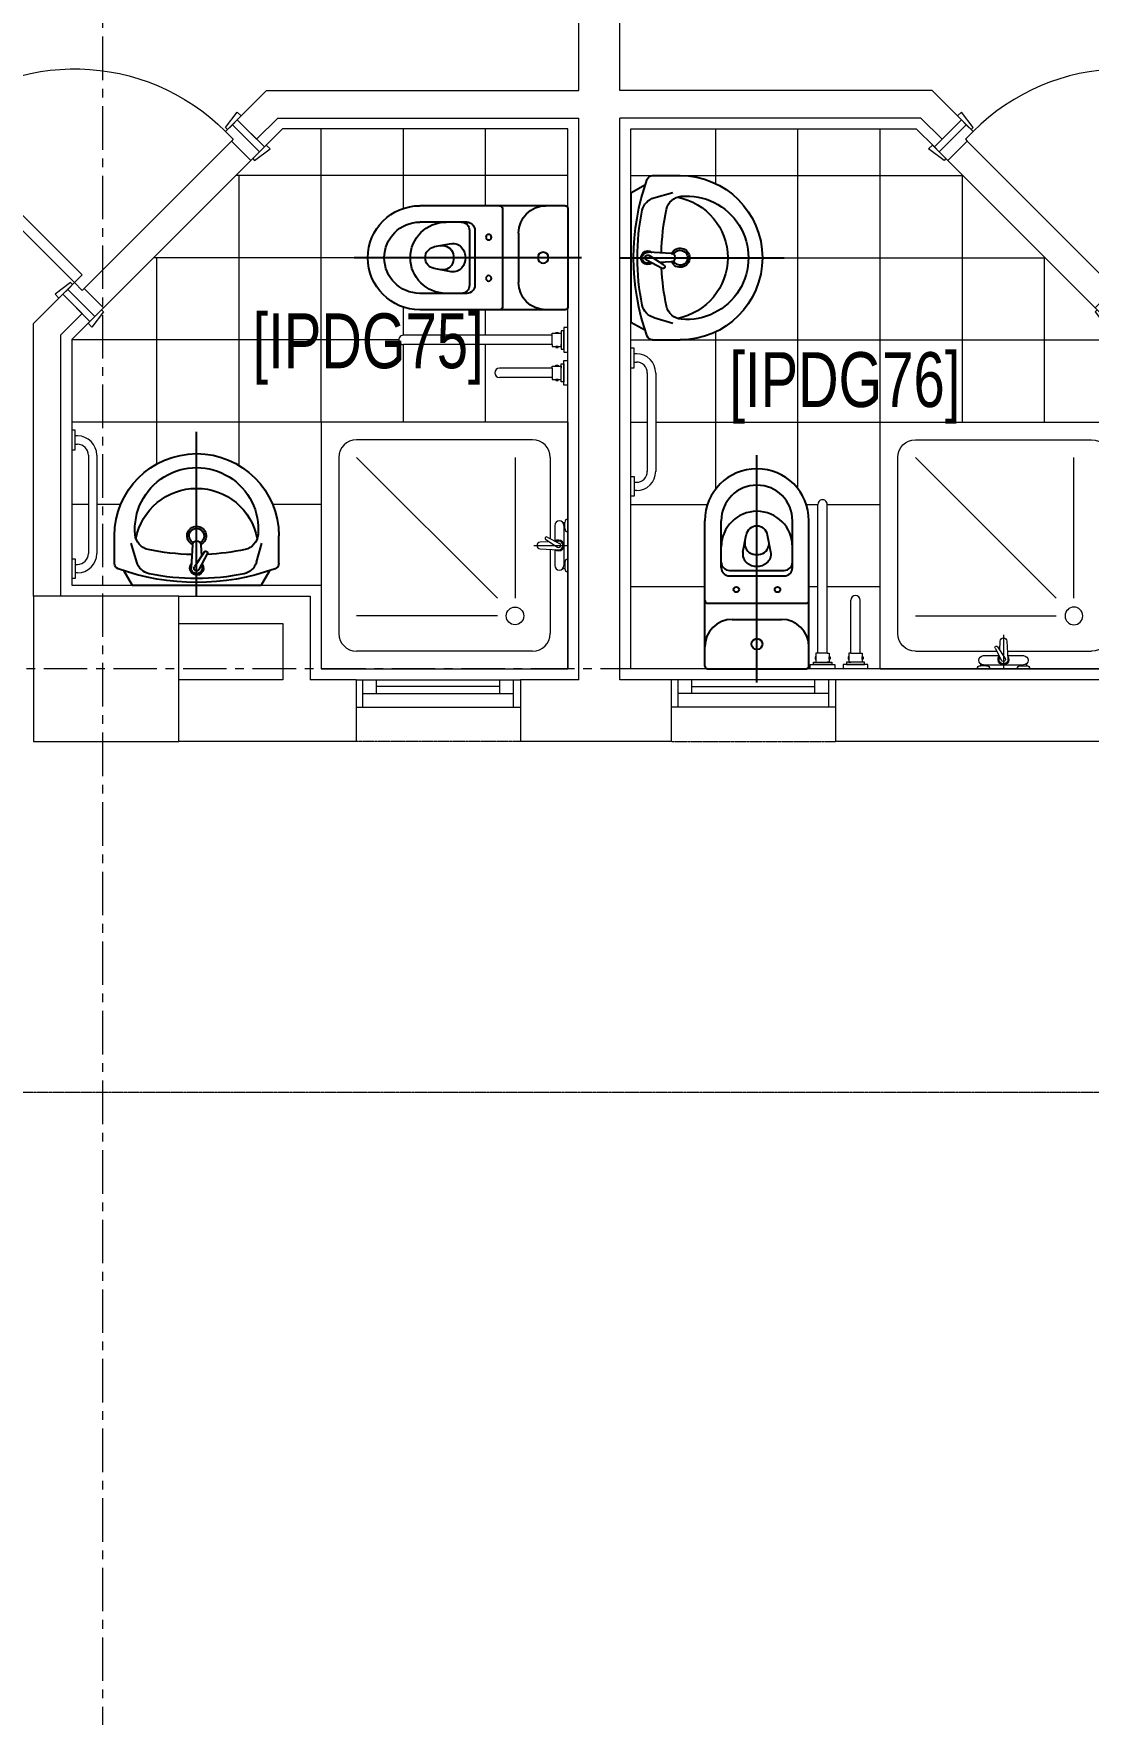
# Model space of a CAD drawing. Header units: millimetres. Extents: x 26027 to 581921, y 7230 to 233891.
# Drawn here: x 494947 to 498797, y 152929 to 159063 of the extents above; entities that cross this region are included whole.
import ezdxf

# ---------------------------------------------------------------- set-up
doc = ezdxf.new("R2010")
doc.units = ezdxf.units.MM
doc.header["$LTSCALE"] = 5
doc.linetypes.add('CENTER', pattern=[50.8, 31.75, -6.35, 6.35, -6.35])
doc.linetypes.add('HIDDEN2', pattern=[0.1875, 0.125, -0.0625])
for name, color, linetype, lineweight in [('72_EGR_BASE_TEXT', 7, 'Continuous', 5), ('Aluminum', 7, 'Continuous', 5), ('car', 250, 'Continuous', 5), ('Proj', 7, 'HIDDEN2', 5), ('SANIT', 250, 'Continuous', 5), ('Structure', 20, 'Continuous', 5), ('Tiles', 252, 'Continuous', 5), ('Walls', 32, 'Continuous', 5)]:
    doc.layers.add(name, color=color, linetype=linetype, lineweight=lineweight)
for name, color, linetype in [('axes', 9, 'Continuous'), ('GE-ARCHITECTURAL_ELEMENTS', 8, 'Continuous'), ('GE-FURNITURE', 8, 'Continuous')]:
    doc.layers.add(name, color=color, linetype=linetype)
doc.layers.add('Wooden Joinery', color=7, linetype='Continuous', lineweight=5, true_color=0xffdcd1)
doc.styles.add('X3G_ENTITY_2587EA', font='swisscl.ttf', dxfattribs={"height": 200})

# ---------------------------------------------------------------- blocks, each defined once
blk = doc.blocks.new('A$C5B88081F')
at = {"layer": 'car'}
for p, q in [((91.9, -7.1), (629.3, -544.5)), ((558.6, -615.2), (21.2, -77.8))]:
    blk.add_line(p, q, dxfattribs=at)
at = {"layer": 'Wooden Joinery'}
for p, q in [((1102.4, 41.7), (1038.7, -21.9)), ((1116.5, 27.6), (1052.9, -36.1)), ((1158.9, 41.7), (1130.6, 13.4)), ((1137.7, 20.5), (1130.6, 27.6)), ((1137.7, 6.3), (1130.6, 13.4)), ((1151.9, 34.6), (1144.8, 41.7)), ((1166, 34.6), (1158.9, 41.7)), ((1194.3, 6.3), (1201.4, -0.7)), ((1059.9, -57.3), (1045.8, -71.4)), ((1059.9, -57.3), (1052.9, -50.2)), ((1187.2, -43.2), (1123.6, -106.8)), ((1201.4, -57.3), (1137.7, -120.9)), ((1166, -21.9), (1173.1, -29)), ((1201.4, -0.7), (1173.1, -29)), ((1180.1, -21.9), (1187.2, -29)), ((1194.3, -7.8), (1201.4, -14.9)), ((1045.8, -71.4), (1038.7, -64.4)), ((1102.4, -99.7), (1088.2, -113.9)), ((1088.2, -113.9), (1095.3, -120.9)), ((1102.4, -99.7), (1109.4, -106.8))]:
    blk.add_line(p, q, dxfattribs=at)
for points in [[(88.4, 53), (-10.6, -46), (-28.3, -28.3), (70.7, 70.7), (88.4, 53)], [(88.4, 53), (113.1, 28.3), (84.9, 0), (91.9, -7.1), (21.2, -77.8), (-10.6, -46), (88.4, 53)], [(689.4, -548), (664.7, -523.3), (636.4, -551.5), (629.3, -544.5), (558.6, -615.2), (590.4, -647), (689.4, -548)], [(689.4, -548), (590.4, -647), (608.1, -664.7), (707.1, -565.7), (689.4, -548)]]:
    blk.add_lwpolyline(points, dxfattribs=at)
for points in [[(106.1, 35.4), (113.1, 42.4), (70.7, 99), (56.6, 84.9)], [(636.4, -495), (1187.2, 55.8), (1215.5, 27.6), (664.7, -523.3)], [(14.1, -70.7), (7.1, -77.8), (-49.5, -35.4), (-35.4, -21.2)], [(671.8, -530.3), (678.8, -523.3), (735.4, -565.7), (721.2, -579.8)], [(565.7, -622.3), (558.6, -629.3), (601, -685.9), (615.2, -671.8)]]:
    blk.add_lwpolyline(points, close=True, dxfattribs=at)
for centre, radius, start, end in [((664.7, -523.3), 780, 47.93953, 135), ((1123.6, 20.5), 30, 45, 135), ((1123.6, 20.5), 10, 45, 135), ((1059.9, -43.2), 30, 135, 225), ((1059.9, -43.2), 10, 135, 225), ((1180.1, -36.1), 10, 315, 45), ((1180.1, -36.1), 30, 315, 45), ((1116.5, -99.7), 30, 225, 315), ((1116.5, -99.7), 10, 225, 315)]:
    blk.add_arc(centre, radius, start, end, dxfattribs=at)
blk = doc.blocks.new('SHOWER TRAY 80x80')
at = {"layer": 'SANIT'}
for p, q in [((0, 0), (0, 0.8)), ((0.8, 0.8), (0, 0.8)), ((0.8, 0), (0.8, 0.8)), ((0.1143, 0.7429), (0.6857, 0.7429)), ((0.0571, 0.4124), (0.0571, 0.6857)), ((0.7429, 0.1143), (0.7429, 0.6857)), ((0.2286, 0.6286), (0.6857, 0.6286)), ((0.1714, 0.1143), (0.1714, 0.5714)), ((0.2286, 0.5714), (0.6857, 0.1143)), ((0.01, 0.455), (0.01, 0.475)), ((0.0163, 0.475), (0.01, 0.475)), ((0.0125, 0.455), (0.01, 0.455)), ((0.0125, 0.335), (0.0125, 0.465)), ((0.0425, 0.4133), (0.0425, 0.465)), ((0.11, 0.4), (0, 0.4)), ((0.0667, 0.3728), (0.0271, 0.3939)), ((0.0895, 0.4105), (0.0316, 0.4139)), ((0.0407, 0.3866), (0.0316, 0.3861)), ((0.0715, 0.3808), (0.0334, 0.4058)), ((0.0425, 0.335), (0.0425, 0.3857)), ((0.0608, 0.3878), (0.0895, 0.3895)), ((0.01, 0.345), (0.01, 0.325)), ((0.0125, 0.345), (0.01, 0.345)), ((0.0571, 0.1143), (0.0571, 0.3779)), ((0.0163, 0.325), (0.01, 0.325)), ((0.1143, 0.0571), (0.6857, 0.0571)), ((0, 0), (0.8, 0))]:
    blk.add_line(p, q, dxfattribs=at)
blk.add_circle((0.1714, 0.6286), 0.0286, dxfattribs=at)
for centre, radius, start, end in [((0.1143, 0.6857), 0.0571, 90, 180), ((0.6857, 0.6857), 0.0571, 360, 90), ((0, 0.475), 0.01, 0, 90), ((0, 0.455), 0.01, 270, 0), ((0.0275, 0.465), 0.015, 0, 180), ((0.03, 0.4), 0.0175, 49.632, 309.2526), ((0.03, 0.4), 0.014, 83.2671, 276.7329), ((0.03, 0.4), 0.00676, 54.0423, 244.5873), ((0.0895, 0.4), 0.0105, 270, 90), ((0, 0.345), 0.01, 0, 90), ((0.0275, 0.335), 0.015, 180, 0), ((0.0691, 0.3768), 0.00467, 239.3148, 59.3148), ((0, 0.325), 0.01, 270, 0), ((0.1143, 0.1143), 0.0571, 180, 270), ((0.6857, 0.1143), 0.0571, 270, 360)]:
    blk.add_arc(centre, radius, start, end, dxfattribs=at)
blk = doc.blocks.new('lav-manta 60')
at = {"layer": 'GE-ARCHITECTURAL_ELEMENTS'}
for p, q in [((-0.2658, -0.0529), (-0.2358, 0)), ((-0.2358, 0), (0.2358, 0)), ((0, 0.04), (0, -0.56)), ((0.2658, -0.0529), (0.2358, 0)), ((0.0389, -0.1142), (0.0087, -0.0575)), ((-0.3, -0.0789), (-0.3, -0.18)), ((-0.2185, -0.0841), (-0.2383, -0.1537)), ((-0.015, -0.1473), (-0.0199, -0.064)), ((0.0274, -0.121), (-0.0078, -0.0673)), ((0.015, -0.1473), (0.0174, -0.1057)), ((0.0191, -0.077), (0.0199, -0.064)), ((0.2185, -0.0841), (0.2383, -0.1537)), ((0.3, -0.0789), (0.3, -0.18))]:
    blk.add_line(p, q, dxfattribs=at)
for centre, radius, start, end in [((-0.28, -0.0789), 0.02, 109.82288, 180), ((0, -0.8557), 0.8457, 70.17712, 109.82288), ((-0.1608, -0.1006), 0.06, 101.80862, 164.07939), ((0, -0.8696), 0.8457, 78.19138, 101.80862), ((0, -0.0617), 0.025, 320.74745, 220.36799), ((0, -0.0617), 0.02, 353.26708, 186.68201), ((0, -0.0617), 0.00966, 25.41267, 215.95772), ((0.1608, -0.1006), 0.06, 15.92061, 78.19138), ((0.28, -0.0789), 0.02, 0, 70.17712), ((0, -0.9572), 0.8457, 91.15716, 102.08826), ((0, -0.9572), 0.8457, 88.54856, 88.84398), ((0.0332, -0.1176), 0.00666, 210.68519, 30.68519), ((0, -0.9572), 0.8457, 77.91174, 87.42745), ((0, -0.18), 0.3, 180, 0), ((0, -0.2039), 0.2252, 174.81422, 5.18578), ((-0.1645, -0.189), 0.06, 102.08826, 174.81422), ((0, -0.1282), 0.2252, 190.60973, 349.39027), ((0, -0.18), 0.035, 115.31059, 64.68941), ((0, -0.18), 0.0275, 117.14957, 62.85043), ((0, -0.1473), 0.015, 180, 0), ((0.1645, -0.189), 0.06, 5.18578, 77.91174)]:
    blk.add_arc(centre, radius, start, end, dxfattribs=at)
blk = doc.blocks.new('WC manta')
at = {"layer": 'GE-FURNITURE'}
for p, q in [((-0.12, 0.19), (0.41, 0.19)), ((-0.13, 0.18), (-0.13, -0.18)), ((0.109, 0.18), (0.109, -0.18)), ((0.239, 0.13), (0.41, 0.13)), ((0.05, 0.09), (0.05, -0.09)), ((0.209, 0.1), (0.209, -0.1)), ((0.229, 0.1), (0.229, -0.1)), ((-0.18, 0), (0.65, 0)), ((0.2955, 0.051), (0.3581, 0.0393)), ((0.2955, -0.051), (0.3581, -0.0393)), ((0.239, -0.13), (0.41, -0.13)), ((-0.12, -0.19), (0.41, -0.19))]:
    blk.add_line(p, q, dxfattribs=at)
for centre, radius in [((0.159, 0.0752), 0.01), ((-0.04, 0), 0.02), ((0.159, -0.0753), 0.01)]:
    blk.add_circle(centre, radius, dxfattribs=at)
for centre, radius, start, end in [((-0.12, 0.18), 0.01, 90, 180), ((-0.05, 0.09), 0.1, 0, 90), ((0.119, 0.18), 0.01, 90, 180), ((0.41, 0), 0.19, 270, 90), ((0.239, 0.1), 0.03, 90, 180), ((0.259, 0.1), 0.03, 90, 180), ((0.3147, 0), 0.13, 270, 90), ((0.41, 0), 0.13, 270, 90), ((0.3029, 0), 0.0588, 141.52497, 218.47503), ((0.2882, 0.0117), 0.04, 79.42885, 141.52497), ((0.3454, 0), 0.0588, 166.41759, 193.58241), ((0.3271, 0.0044), 0.04, 79.42885, 166.41759), ((0.3507, 0), 0.04, 280.57115, 79.42885), ((0.2882, -0.0117), 0.04, 218.47503, 280.57115), ((0.3271, -0.0044), 0.04, 193.58241, 280.57115), ((-0.05, -0.09), 0.1, 270, 0), ((0.239, -0.1), 0.03, 180, 270), ((0.259, -0.1), 0.03, 180, 270), ((-0.12, -0.18), 0.01, 180, 270), ((0.119, -0.18), 0.01, 180, 270)]:
    blk.add_arc(centre, radius, start, end, dxfattribs=at)

msp = doc.modelspace()

# ---------------------------------------------------------------- linework, layer by layer
at = {"layer": 'Aluminum'}
for p, q in [((496123.8, 156705.3, -2.4), (496723.8, 156705.3, -2.4)), ((496148.8, 156605.3, -2.4), (496148.8, 156705.3, -2.4)), ((496198.8, 156655.3, -2.4), (496198.8, 156705.3, -2.4)), ((496648.8, 156680.3, -2.4), (496198.8, 156680.3, -2.4)), ((496648.8, 156655.3, -2.4), (496648.8, 156705.3, -2.4)), ((496698.8, 156605.3, -2.4), (496698.8, 156705.3, -2.4)), ((497873.8, 156705.3, -2.4), (497273.8, 156705.3, -2.4)), ((497298.8, 156605.3, -2.4), (497298.8, 156705.3, -2.4)), ((497348.8, 156655.3, -2.4), (497348.8, 156705.3, -2.4)), ((497348.8, 156680.3, -2.4), (497798.8, 156680.3, -2.4)), ((497798.8, 156655.3, -2.4), (497798.8, 156705.3, -2.4)), ((497848.8, 156605.3, -2.4), (497848.8, 156705.3, -2.4)), ((496123.8, 156605.3, -2.4), (496723.8, 156605.3, -2.4)), ((496148.8, 156655.3, -2.4), (496698.8, 156655.3, -2.4)), ((497873.8, 156605.3, -2.4), (497273.8, 156605.3, -2.4)), ((497848.8, 156655.3, -2.4), (497298.8, 156655.3, -2.4))]:
    msp.add_line(p, q, dxfattribs=at)
at = {"layer": 'axes', "linetype": 'CENTER', "lineweight": 0}
for p, q in [((495198.8, 120285.6, 0), (495198.8, 210035.3, 0)), ((543910.8, 156745.3, 2.4), (448848.3, 156745.3, 2.4))]:
    msp.add_line(p, q, dxfattribs=at)
at = {"layer": 'Proj'}
for p, q in [((496723.8, 156480.3, 0), (496123.8, 156480.3, 0)), ((497273.8, 156480.3, 0), (497873.8, 156480.3, 0))]:
    msp.add_line(p, q, dxfattribs=at)
at = {"layer": 'Proj', "elevation": 0}
msp.add_lwpolyline([(522806.7, 155200.3), (522806.7, 143890.3), (481830.1, 143890.3), (481830.1, 155200.3)], close=True, dxfattribs=at)
at = {"layer": 'SANIT'}
for p, q in [((496839.7, 157962.3, -2.4), (496296.7, 157962.3, -2.4)), ((496839.7, 157969.6, -2.4), (496872.6, 157969.6, -2.4)), ((496839.7, 157962.3, -2.4), (496839.7, 157969.6, -2.4)), ((496839.7, 157928.3, -2.4), (496839.7, 157962.3, -2.4)), ((496852.7, 157972.7, -2.4), (496861.5, 157972.7, -2.4)), ((496852.7, 157969.6, -2.4), (496852.7, 157972.7, -2.4)), ((496861.5, 157969.6, -2.4), (496852.7, 157969.6, -2.4)), ((496861.5, 157972.7, -2.4), (496861.5, 157969.6, -2.4)), ((496881.7, 157978.7, -2.4), (496872.6, 157978.7, -2.4)), ((496872.6, 157978.7, -2.4), (496872.6, 157911.9, -2.4)), ((496872.6, 157969.6, -2.4), (496872.6, 157962.3, -2.4)), ((496896.7, 157990.3, -2.4), (496881.7, 157990.3, -2.4)), ((496881.7, 157990.3, -2.4), (496881.7, 157900.3, -2.4)), ((496881.7, 157911.9, -2.4), (496881.7, 157978.7, -2.4)), ((496839.7, 157928.3, -2.4), (496296.7, 157928.3, -2.4)), ((496839.7, 157928.3, -2.4), (496839.7, 157921, -2.4)), ((496839.7, 157921, -2.4), (496872.6, 157921, -2.4)), ((496852.7, 157921, -2.4), (496852.7, 157917.9, -2.4)), ((496861.5, 157921, -2.4), (496852.7, 157921, -2.4)), ((496852.7, 157917.9, -2.4), (496861.5, 157917.9, -2.4)), ((496861.5, 157917.9, -2.4), (496861.5, 157921, -2.4)), ((496872.6, 157921, -2.4), (496872.6, 157928.3, -2.4)), ((496872.6, 157911.9, -2.4), (496881.7, 157911.9, -2.4)), ((496881.7, 157900.3, -2.4), (496896.7, 157900.3, -2.4)), ((497138.4, 157915.9, 0), (497126.7, 157915.9, 0)), ((497138.4, 157843.9, 0), (497138.4, 157915.9, 0)), ((497146.7, 157895.2, 0), (497138.4, 157895.2, 0)), ((496839.8, 157842.3, -2.4), (496646.7, 157842.3, -2.4)), ((496839.8, 157842.3, -2.4), (496839.8, 157849.6, -2.4)), ((496839.8, 157849.6, -2.4), (496872.6, 157849.6, -2.4)), ((496839.8, 157842.3, -2.4), (496839.8, 157808.3, -2.4)), ((496852.7, 157849.6, -2.4), (496852.7, 157852.7, -2.4)), ((496852.7, 157852.7, -2.4), (496861.5, 157852.7, -2.4)), ((496861.5, 157849.6, -2.4), (496852.7, 157849.6, -2.4)), ((496861.5, 157852.7, -2.4), (496861.5, 157849.6, -2.4)), ((496872.6, 157858.7, -2.4), (496881.7, 157858.7, -2.4)), ((496872.6, 157791.9, -2.4), (496872.6, 157858.7, -2.4)), ((496872.6, 157849.6, -2.4), (496872.6, 157842.3, -2.4)), ((496881.7, 157870.3, -2.4), (496896.7, 157870.3, -2.4)), ((496881.7, 157780.3, -2.4), (496881.7, 157870.3, -2.4)), ((496881.7, 157858.7, -2.4), (496881.7, 157791.9, -2.4)), ((497126.7, 157843.9, 0), (497138.4, 157843.9, 0)), ((497138.4, 157864.6, 0), (497146.7, 157864.6, 0)), ((496839.8, 157808.3, -2.4), (496646.7, 157808.3, -2.4)), ((496839.8, 157808.3, -2.4), (496839.8, 157801, -2.4)), ((496839.8, 157801, -2.4), (496872.6, 157801, -2.4)), ((496861.5, 157801, -2.4), (496852.7, 157801, -2.4)), ((496852.7, 157801, -2.4), (496852.7, 157797.9, -2.4)), ((496852.7, 157797.9, -2.4), (496861.5, 157797.9, -2.4)), ((496861.5, 157797.9, -2.4), (496861.5, 157801, -2.4)), ((496881.7, 157791.9, -2.4), (496872.6, 157791.9, -2.4)), ((496896.7, 157780.3, -2.4), (496881.7, 157780.3, -2.4)), ((497186.7, 157825.2, 0), (497186.7, 157465.6, 0)), ((497217.3, 157825.3, 0), (497217.3, 157465.6, 0)), ((495098.4, 157615.9, -2.4), (495086.7, 157615.9, -2.4)), ((495098.4, 157543.9, -2.4), (495098.4, 157615.9, -2.4)), ((495106.7, 157595.2, -2.4), (495098.4, 157595.2, -2.4)), ((495086.7, 157543.9, -2.4), (495098.4, 157543.9, -2.4)), ((495098.4, 157564.6, -2.4), (495106.7, 157564.6, -2.4)), ((495146.7, 157525.2, -2.4), (495146.7, 157165.6, -2.4)), ((495177.3, 157525.3, -2.4), (495177.3, 157165.6, -2.4)), ((497126.7, 157446.6, 0), (497138.4, 157446.6, 0)), ((497138.4, 157446.6, 0), (497138.4, 157374.6, 0)), ((497138.4, 157425.9, 0), (497146.7, 157425.9, 0)), ((497138.4, 157374.6, 0), (497126.7, 157374.6, 0)), ((497146.7, 157395.3, 0), (497138.4, 157395.3, 0)), ((497809.7, 156802.2, 0), (497809.7, 157345.3, 0)), ((497843.7, 156802.2, 0), (497843.7, 157345.3, 0)), ((495086.7, 157146.6, -2.4), (495098.4, 157146.6, -2.4)), ((495098.4, 157146.6, -2.4), (495098.4, 157074.6, -2.4)), ((495098.4, 157125.9, -2.4), (495106.7, 157125.9, -2.4)), ((495106.7, 157095.3, -2.4), (495098.4, 157095.3, -2.4)), ((495098.4, 157074.6, -2.4), (495086.7, 157074.6, -2.4)), ((497929.7, 156802.2, 0), (497929.7, 156995.3, 0)), ((497963.7, 156802.2, 0), (497963.7, 156995.3, 0)), ((497802.4, 156789.3, 0), (497799.4, 156789.3, 0)), ((497799.4, 156789.3, 0), (497799.4, 156780.5, 0)), ((497802.4, 156802.2, 0), (497802.4, 156769.4, 0)), ((497809.7, 156802.2, 0), (497802.4, 156802.2, 0)), ((497802.4, 156780.5, 0), (497802.4, 156789.3, 0)), ((497843.7, 156802.2, 0), (497809.7, 156802.2, 0)), ((497843.7, 156802.2, 0), (497851.1, 156802.2, 0)), ((497851.1, 156802.2, 0), (497851.1, 156769.4, 0)), ((497851.1, 156789.3, 0), (497854.1, 156789.3, 0)), ((497851.1, 156780.5, 0), (497851.1, 156789.3, 0)), ((497854.1, 156789.3, 0), (497854.1, 156780.5, 0)), ((497922.4, 156789.3, 0), (497919.4, 156789.3, 0)), ((497919.4, 156789.3, 0), (497919.4, 156780.5, 0)), ((497922.4, 156802.2, 0), (497922.4, 156769.4, 0)), ((497929.7, 156802.2, 0), (497922.4, 156802.2, 0)), ((497922.4, 156780.5, 0), (497922.4, 156789.3, 0)), ((497929.7, 156802.2, 0), (497963.7, 156802.2, 0)), ((497963.7, 156802.2, 0), (497971.1, 156802.2, 0)), ((497971.1, 156802.2, 0), (497971.1, 156769.4, 0)), ((497971.1, 156789.3, 0), (497974.1, 156789.3, 0)), ((497971.1, 156780.5, 0), (497971.1, 156789.3, 0)), ((497974.1, 156789.3, 0), (497974.1, 156780.5, 0)), ((497781.7, 156745.3, 0), (497781.7, 156760.3, 0)), ((497781.7, 156760.3, 0), (497871.7, 156760.3, 0)), ((497793.4, 156760.3, 0), (497793.4, 156769.4, 0)), ((497793.4, 156769.4, 0), (497860.1, 156769.4, 0)), ((497860.1, 156760.3, 0), (497793.4, 156760.3, 0)), ((497799.4, 156780.5, 0), (497802.4, 156780.5, 0)), ((497802.4, 156769.4, 0), (497809.7, 156769.4, 0)), ((497851.1, 156769.4, 0), (497843.7, 156769.4, 0)), ((497854.1, 156780.5, 0), (497851.1, 156780.5, 0)), ((497860.1, 156769.4, 0), (497860.1, 156760.3, 0)), ((497871.7, 156760.3, 0), (497871.7, 156745.3, 0)), ((497901.7, 156760.3, 0), (497901.7, 156745.3, 0)), ((497991.7, 156760.3, 0), (497901.7, 156760.3, 0)), ((497980.1, 156769.4, 0), (497913.4, 156769.4, 0)), ((497913.4, 156769.4, 0), (497913.4, 156760.3, 0)), ((497913.4, 156760.3, 0), (497980.1, 156760.3, 0)), ((497919.4, 156780.5, 0), (497922.4, 156780.5, 0)), ((497922.4, 156769.4, 0), (497929.7, 156769.4, 0)), ((497971.1, 156769.4, 0), (497963.7, 156769.4, 0)), ((497974.1, 156780.5, 0), (497971.1, 156780.5, 0)), ((497980.1, 156760.3, 0), (497980.1, 156769.4, 0)), ((497991.7, 156745.3, 0), (497991.7, 156760.3, 0))]:
    msp.add_line(p, q, dxfattribs=at)
for centre, radius, start, end in [((496296.7, 157945.3, -2.4), 17, 90.00357, 270.00357), ((497146.7, 157824.6, 0), 70.6, 359.99954, 89.99954), ((496646.7, 157825.3, -2.4), 17, 90.0038, 270.0038), ((497146.7, 157824.6, 0), 40, 359.99954, 89.99954), ((495106.7, 157524.6, -2.4), 70.6, 359.99954, 89.99954), ((495106.7, 157524.6, -2.4), 40, 359.99954, 89.99954), ((497146.7, 157465.9, 0), 70.6, 270.00046, 0.00046), ((497146.7, 157465.9, 0), 40, 270.00046, 0.00046), ((497826.7, 157345.3, 0), 17, 0.0001, 180.0001), ((495106.7, 157165.9, -2.4), 40, 270.00046, 0.00046), ((495106.7, 157165.9, -2.4), 70.6, 270.00046, 0.00046), ((497946.7, 156995.3, 0), 17, 359.99987, 179.99987)]:
    msp.add_arc(centre, radius, start, end, dxfattribs=at)
at = {"layer": 'Structure', "elevation": 0}
msp.add_lwpolyline([(494946.7, 156480.3), (495476.7, 156480.3), (495476.7, 157010.3), (494946.7, 157010.3)], close=True, dxfattribs=at)
at = {"layer": 'Tiles'}
for p, q in [((495996.7, 157645.3, -2.4), (495996.7, 158715.3, -2.4)), ((496296.7, 158425.5, -2.4), (496296.7, 158715.3, -2.4)), ((496596.7, 158435.3, -2.4), (496596.7, 158715.3, -2.4)), ((497436.7, 158515.6, 0), (497436.7, 158715.3, 0)), ((497736.7, 157401.9, 0), (497736.7, 158715.3, 0)), ((498036.7, 157645.3, 0), (498036.7, 158715.3, 0)), ((496896.7, 158545.3, -2.4), (495684.7, 158545.3, -2.4)), ((495696.7, 157487.1, -2.4), (495696.7, 158547.3, -2.4)), ((497126.7, 158545.3, 0), (497205.7, 158545.3, 0)), ((497306.7, 158545.3, 0), (498338.7, 158545.3, 0)), ((498336.7, 157645.3, 0), (498336.7, 158547.3, 0)), ((496166.7, 158245.3, -2.4), (495384.7, 158245.3, -2.4)), ((495396.7, 157492.9, -2.4), (495396.7, 158247.3, -2.4)), ((497606.7, 158245.3, 0), (498638.7, 158245.3, 0)), ((498636.7, 157645.3, 0), (498636.7, 158247.3, 0)), ((496296.7, 157962.3, -2.4), (496296.7, 158065, -2.4)), ((496596.7, 157962.3, -2.4), (496596.7, 158055.3, -2.4)), ((497436.7, 157401.9, 0), (497436.7, 157974.9, 0)), ((496279.7, 157945.3, -2.4), (495086.7, 157945.3, -2.4)), ((496296.7, 157645.3, -2.4), (496296.7, 157928.3, -2.4)), ((496596.7, 157645.3, -2.4), (496596.7, 157928.3, -2.4)), ((497126.7, 157945.3, 0), (497205.7, 157945.3, 0)), ((497306.7, 157945.3, 0), (498936.7, 157945.3, 0)), ((495996.7, 157645.3, -2.4), (495086.7, 157645.3, -2.4)), ((497126.7, 157645.3, 0), (497186.7, 157645.3, 0)), ((497217.3, 157645.3, 0), (498036.7, 157645.3, 0)), ((495146.7, 157345.3, -2.4), (495086.7, 157345.3, -2.4)), ((495264.6, 157345.3, -2.4), (495177.3, 157345.3, -2.4)), ((495996.7, 157345.3, -2.4), (495818.8, 157345.3, -2.4)), ((497126.7, 157345.3, 0), (497406.4, 157345.3, 0)), ((497767, 157345.3, 0), (497809.7, 157345.3, 0)), ((497843.7, 157345.3, 0), (498036.7, 157345.3, 0)), ((495996.7, 157045.3, -2.4), (495996.7, 157045.3, 0)), ((497126.7, 157045.3, 0), (497396.7, 157045.3, 0)), ((497776.7, 157045.3, 0), (497809.7, 157045.3, 0)), ((497843.7, 157045.3, 0), (498036.7, 157045.3, 0))]:
    msp.add_line(p, q, dxfattribs=at)
for points, elevation in [([(495152.5, 158013.1), (495086.7, 157947.3), (495086.7, 157050.3), (495996.7, 157050.3), (495996.7, 156745.3), (496896.7, 156745.3), (496896.7, 158715.3), (495854.7, 158715.3), (495788.9, 158649.5)], -4.7), ([(498870.9, 158013.1), (498936.7, 157947.3), (498936.7, 156745.3), (497126.7, 156745.3), (497126.7, 158715.3), (498168.7, 158715.3), (498234.5, 158649.5)], 0)]:
    msp.add_lwpolyline(points, dxfattribs=dict(at, elevation=elevation))
at = {"layer": 'Walls'}
for p, q in [((496936.7, 158855.3, 0), (496936.7, 162593.1, 0)), ((497086.7, 158855.3, 0), (497086.7, 162593.1, 0)), ((495796.7, 158855.3, 0), (495689.9, 158748.5, 0)), ((495796.7, 158855.3, 0), (496936.7, 158855.3, 0)), ((498226.7, 158855.3, 0), (497086.7, 158855.3, 0)), ((498226.7, 158855.3, 0), (498333.5, 158748.5, 0)), ((495689.9, 158748.5, 0), (495760.6, 158677.8, 0)), ((495838.1, 158755.3, 0), (495760.6, 158677.8, 0)), ((495838.1, 158755.3, 0), (496936.7, 158755.3, 0)), ((496936.7, 156705.3, 0), (496936.7, 158755.3, 0)), ((497086.7, 156705.3, 0), (497086.7, 158755.3, 0)), ((498185.3, 158755.3, 0), (497086.7, 158755.3, 0)), ((498185.3, 158755.3, 0), (498262.8, 158677.8, 0)), ((498333.5, 158748.5, 0), (498262.8, 158677.8, 0)), ((495053.5, 158112.1, 0), (494946.7, 158005.3, 0)), ((495053.5, 158112.1, 0), (495124.2, 158041.4, 0)), ((495124.2, 158041.4, 0), (495046.7, 157963.8, 0)), ((494946.7, 157010.3, 0), (494946.7, 158005.3, 0)), ((495046.7, 157010.3, 0), (495046.7, 157963.8, 0)), ((495856.7, 156705.3, 0), (495476.7, 156705.3, 0)), ((496123.8, 156705.3, 0), (495956.7, 156705.3, 0)), ((496123.8, 156705.3, 0), (496123.8, 156480.3, 0)), ((496936.7, 156705.3, 0), (496723.8, 156705.3, 0)), ((496723.8, 156705.3, 0), (496723.8, 156480.3, 0)), ((497273.8, 156705.3, 0), (497086.7, 156705.3, 0)), ((497273.8, 156705.3, 0), (497273.8, 156480.3, 0)), ((498976.7, 156705.3, 0), (497873.8, 156705.3, 0)), ((497873.8, 156705.3, 0), (497873.8, 156480.3, 0)), ((496123.8, 156480.3, 0), (495476.7, 156480.3, 0)), ((497273.8, 156480.3, 0), (496723.8, 156480.3, 0)), ((499463.8, 156480.3, 0), (497873.8, 156480.3, 0))]:
    msp.add_line(p, q, dxfattribs=at)
at = {"layer": 'Walls', "elevation": 0}
for points in [[(495476.7, 157010.3), (495956.7, 157010.3), (495956.7, 156705.3)], [(495476.7, 156910.3), (495856.7, 156910.3), (495856.7, 156705.3)]]:
    msp.add_lwpolyline(points, dxfattribs=at)

# ---------------------------------------------------------------- block references
at = {"layer": 'SANIT'}
for name, p, xscale, yscale, zscale, rotation in [('lav-manta 60', (497126.7, 158245.3, 0), -1000.000000000223, 1000.000000000223, 1000.000000000223, 90), ('WC manta', (496766.7, 158245.3, -2.4), -999.9999999999995, 999.9999999999995, 999.9999999999995, 0.001835489874011387), ('SHOWER TRAY 80x80', (496896.7, 157645.3, -2.4), 1125.00003893818, 1125.00003893818, 1125.00003893818, 180.0000000765988), ('SHOWER TRAY 80x80', (498036.7, 156745.3, 0), -1125.00003893818, 1125.00003893818, 1125.00003893818, 270), ('lav-manta 60', (495541.7, 157050.3, -4.7), -1000.000000000223, 1000.000000000223, 1000.000000000223, 180.001835489874), ('WC manta', (497586.7, 156875.3, 0), 999.9999999999995, 999.9999999999995, 999.9999999999995, 90.00000000000001)]:
    msp.add_blockref(name, p, dxfattribs=dict(at, xscale=xscale, yscale=yscale, zscale=zscale, rotation=rotation))
at = {"layer": 'Wooden Joinery', "xscale": -1}
msp.add_blockref('A$C5B88081F', (495760.6, 158677.8, -2.4), dxfattribs=at)
at = {"layer": 'Wooden Joinery'}
msp.add_blockref('A$C5B88081F', (498262.8, 158677.8, 0), dxfattribs=at)

# ---------------------------------------------------------------- texts
at = {"layer": '72_EGR_BASE_TEXT', "char_height": 200, "attachment_point": 2, "style": 'X3G_ENTITY_2587EA'}
for s, insert in [('[IPDG75]', (496167.8, 158042.1, -2.4)), ('[IPDG76]', (497907.8, 157900.6, 0))]:
    msp.add_mtext(s, dxfattribs=dict(at, insert=insert))

doc.saveas('drawing.dxf')
